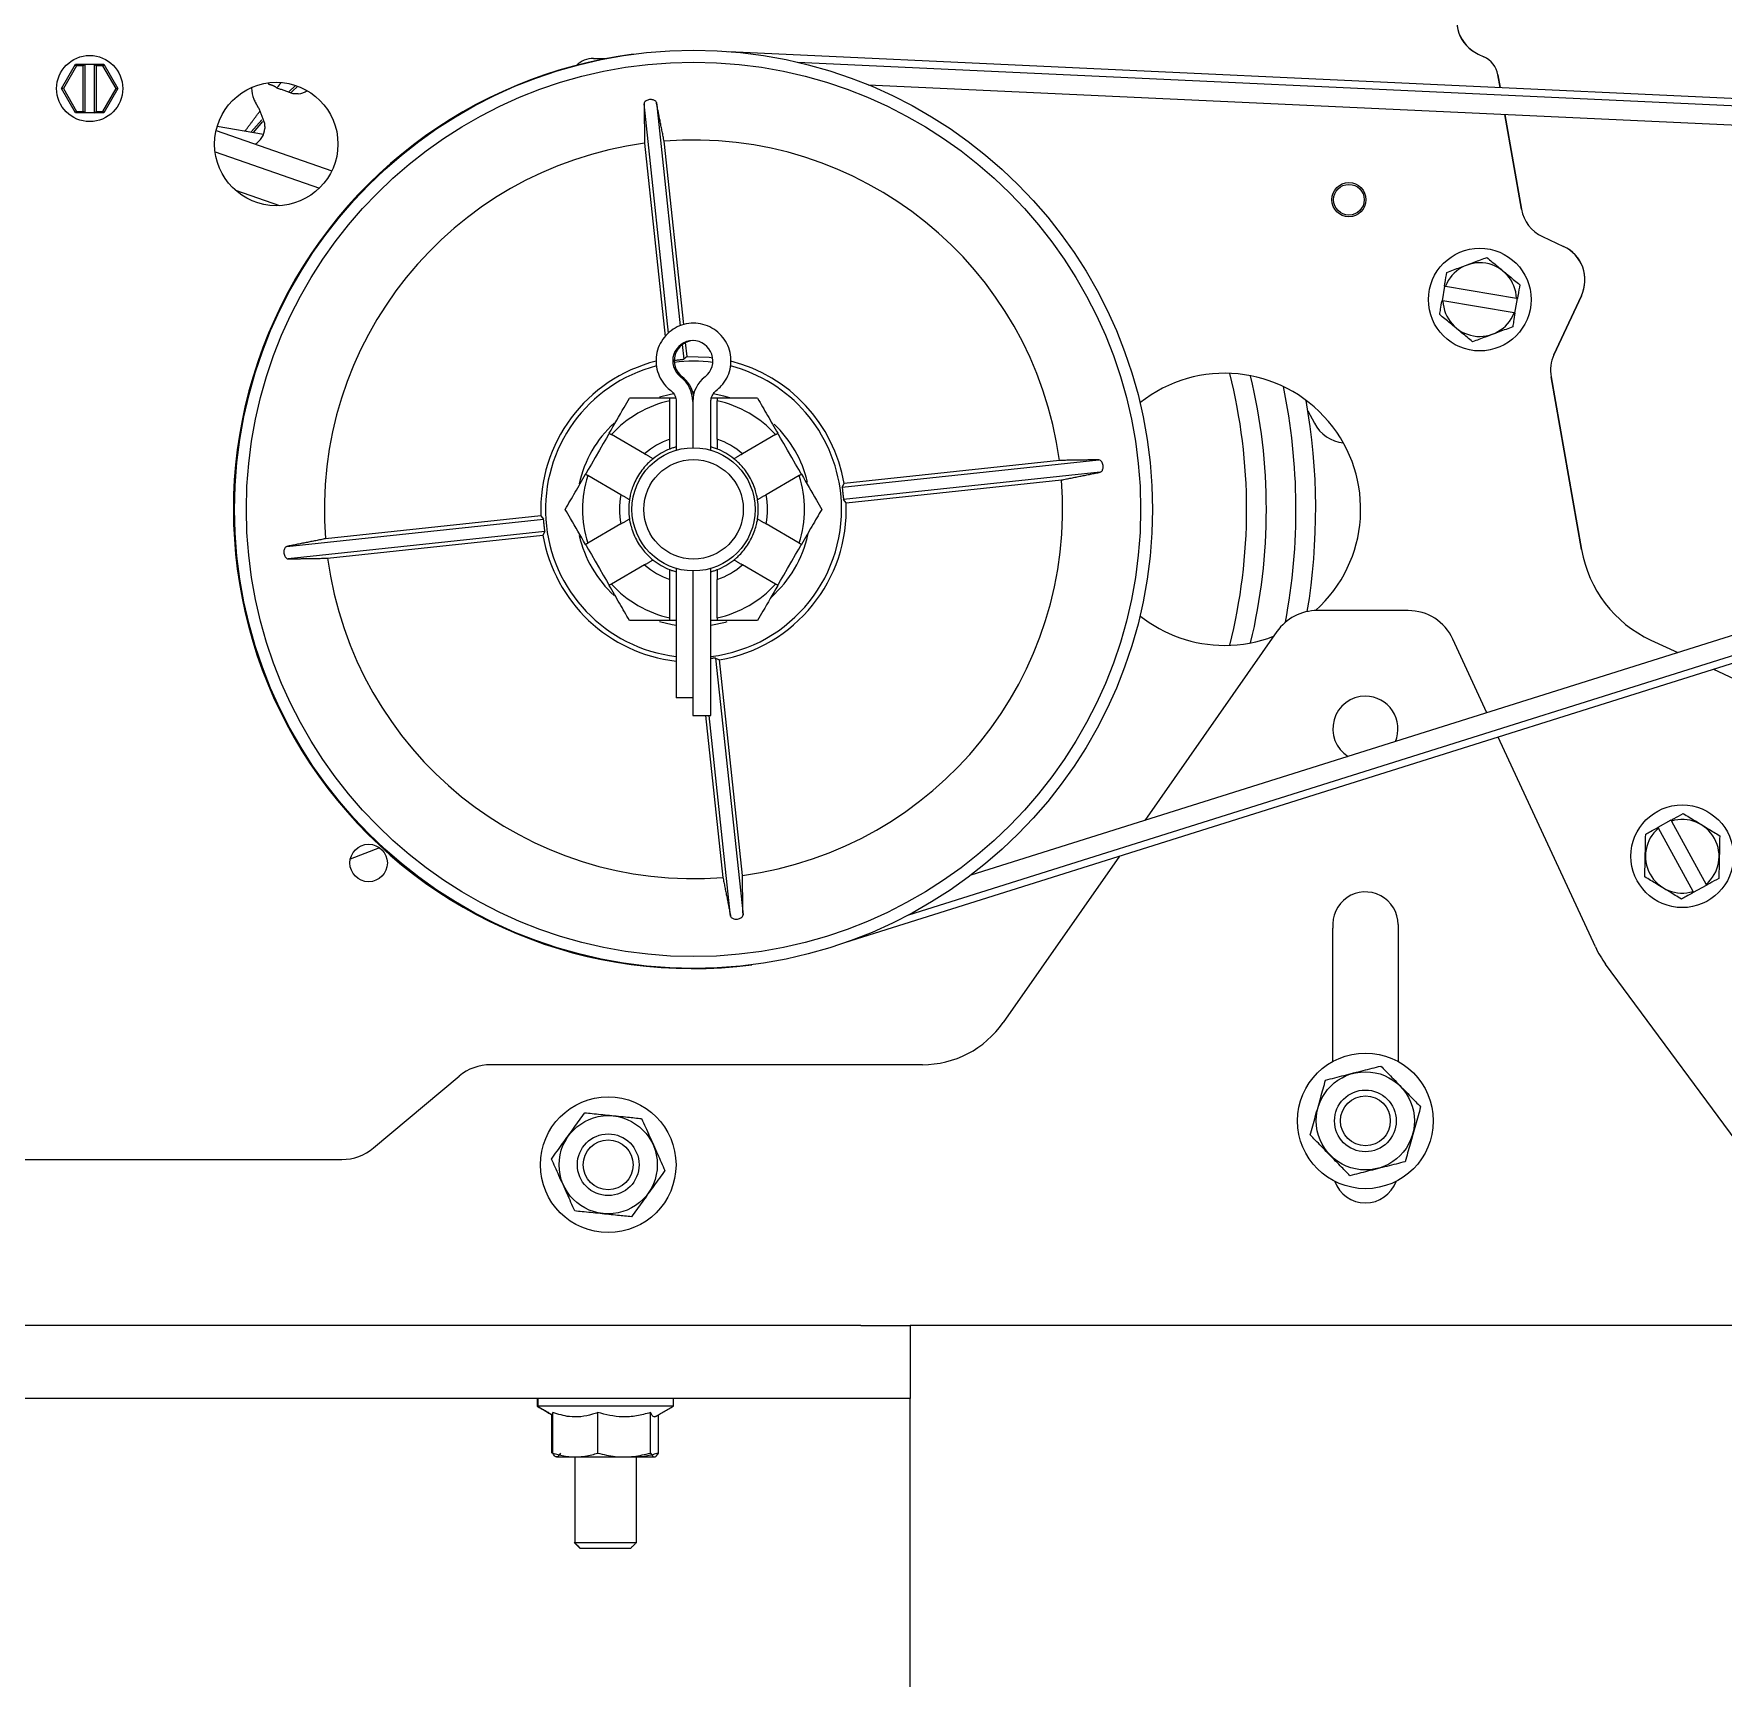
# Model space of a CAD drawing. Extents: x 7.8 to 40.8, y 9.2 to 40.5.
# Drawn here: x 25.88 to 34.44, y 27.56 to 35.88 of the extents above; entities that cross this region are included whole.
import ezdxf

# ---------------------------------------------------------------- set-up
doc = ezdxf.new("R2010")
doc.units = 0
doc.header["$LTSCALE"] = 0.5
doc.header["$MEASUREMENT"] = 0
doc.layers.add('OBJ', color=3, linetype='CONTINUOUS')

msp = doc.modelspace()

# ---------------------------------------------------------------- linework, layer by layer
at = {"layer": 'OBJ', "linetype": 'Continuous', "lineweight": 15}
for p, q in [((29.4021276, 35.7947596), (37.1498855, 35.4347007)), ((33.1985821, 35.7825102), (33.1985575, 35.782529)), ((33.1985821, 35.7825102), (33.2281779, 35.7687119)), ((26.0225408, 35.6075917), (26.0938446, 35.7310906)), ((26.0984628, 35.7230933), (26.0317783, 35.6075917)), ((26.0938446, 35.7310906), (26.1403972, 35.7310906)), ((26.0984628, 35.7230933), (26.0938446, 35.7310906)), ((26.1323963, 35.7230933), (26.0984628, 35.7230933)), ((26.1403972, 35.7310906), (26.1323963, 35.7230933)), ((26.1323963, 35.4920995), (26.1323963, 35.7230933)), ((26.1403972, 35.7310906), (26.1403972, 35.4840927)), ((26.1403972, 35.7310906), (26.1898972, 35.7310906)), ((26.1898972, 35.4840927), (26.1898972, 35.7310906)), ((26.1898972, 35.7310906), (26.1978969, 35.7230933)), ((26.1898972, 35.7310906), (26.2364499, 35.7310906)), ((26.1978969, 35.7230933), (26.1978969, 35.4920995)), ((26.2318305, 35.7230933), (26.1978969, 35.7230933)), ((26.2364499, 35.7310906), (26.2318305, 35.7230933)), ((26.298515, 35.6075917), (26.2318305, 35.7230933)), ((26.2364499, 35.7310906), (26.3077525, 35.6075917)), ((28.7171471, 35.7595976), (28.7820774, 35.7595976)), ((29.7512067, 35.7410216), (37.0869252, 35.4001112)), ((26.0317783, 35.6075917), (26.0225408, 35.6075917)), ((26.0938446, 35.4840927), (26.0225408, 35.6075917)), ((26.0317783, 35.6075917), (26.0984628, 35.4920995)), ((26.2318305, 35.4920995), (26.298515, 35.6075917)), ((26.3077525, 35.6075917), (26.2364499, 35.4840927)), ((26.298515, 35.6075917), (26.3077525, 35.6075917)), ((27.1744791, 35.5914656), (27.2079492, 35.6233986)), ((30.1084251, 35.6267872), (36.958571, 35.3084421)), ((33.3097084, 35.6131673), (33.2984269, 35.6771461)), ((33.2984516, 35.6771273), (33.3097319, 35.6131579)), ((29.0969906, 34.3694014), (28.9731502, 35.5306407)), ((29.0359345, 35.5373333), (29.1566762, 34.4051454)), ((26.0938446, 35.4840927), (26.0984628, 35.4920995)), ((26.1403972, 35.4840927), (26.0938446, 35.4840927)), ((26.0984628, 35.4920995), (26.1323963, 35.4920995)), ((26.1403972, 35.4840927), (26.1323963, 35.4920995)), ((26.1898972, 35.4840927), (26.1403972, 35.4840927)), ((26.1898972, 35.4840927), (26.1978969, 35.4920995)), ((26.2364499, 35.4840927), (26.1898972, 35.4840927)), ((26.1978969, 35.4920995), (26.2318305, 35.4920995)), ((26.2318305, 35.4920995), (26.2364499, 35.4840927)), ((26.9832174, 35.3876458), (27.0373274, 35.4493343)), ((26.9948509, 35.385609), (27.0426578, 35.4400604)), ((33.4185233, 34.996048), (33.3337345, 35.4769026)), ((33.3337579, 35.4769026), (33.4185479, 34.9960292)), ((26.8050829, 35.3943572), (27.3914823, 35.1905563)), ((26.8112498, 35.4177955), (27.0459455, 35.3766542)), ((26.800162, 35.2870313), (27.3287754, 35.1033082)), ((28.9763381, 35.3302189), (29.0807002, 34.3516279)), ((29.1741058, 34.4122322), (29.0750847, 35.3407506)), ((26.903244, 35.092401), (27.1272061, 35.0145583)), ((33.5242394, 34.8582909), (33.5242147, 34.858305)), ((33.5242394, 34.8582909), (33.631421, 34.8083122)), ((33.0281821, 34.6068438), (33.0156979, 34.5328918)), ((33.0329176, 34.6060459), (33.3932148, 34.5452257)), ((33.3807306, 34.471269), (33.0204335, 34.5320892)), ((33.3854662, 34.4704712), (33.3979503, 34.5444231)), ((33.5829171, 34.2595129), (33.7223298, 34.5584842)), ((33.7223544, 34.5584748), (33.5829417, 34.2595036)), ((29.1914287, 34.2497979), (29.1838139, 34.3212108)), ((29.1667257, 34.3109137), (29.1746268, 34.236835)), ((29.1914291, 34.2497969), (29.1746263, 34.2368329)), ((29.2276972, 34.0703316), (29.2202079, 34.0703316)), ((33.7224366, 33.2724647), (33.5681591, 34.147414)), ((33.5681837, 34.1474046), (33.7224612, 33.2724553)), ((29.1321679, 34.0390931), (29.1039531, 34.0390931)), ((29.1039531, 33.8318754), (29.1039531, 34.0261443)), ((29.2203241, 34.0226103), (29.2203241, 33.7885752)), ((29.2203241, 34.0226103), (29.2203241, 33.7885752)), ((29.3439533, 34.0390931), (29.3164002, 34.0390931)), ((29.3439533, 33.8318754), (29.3439533, 34.0261443)), ((32.3362684, 33.9757385), (32.3692257, 33.9128063)), ((28.97627, 33.7581581), (28.8080277, 33.8552949)), ((29.6398774, 33.8552949), (29.4716363, 33.7581581)), ((29.9774955, 33.5887073), (31.2779996, 33.7273983)), ((31.0775802, 33.7242116), (29.9866239, 33.6078652)), ((28.8562699, 33.5503115), (28.6880276, 33.6474483)), ((29.7598775, 33.6474483), (29.5916352, 33.5503115)), ((31.2846958, 33.6646117), (29.9841905, 33.5259206)), ((37.1698695, 33.682432), (30.6286047, 31.6238753)), ((29.9774954, 33.5887054), (29.9866241, 33.6078644)), ((37.3871002, 33.6092685), (29.988696, 31.2809656)), ((29.9971545, 33.5091186), (31.0881107, 33.625465)), ((37.317391, 33.6266149), (30.3124466, 31.4221347)), ((29.9971549, 33.5091185), (29.984191, 33.5259213)), ((27.1632106, 33.2885768), (28.4637147, 33.4272678)), ((28.4507507, 33.4440698), (27.3597956, 33.3277281)), ((28.4507507, 33.4440711), (28.4637147, 33.4272683)), ((28.8562699, 33.4028769), (28.6880276, 33.3057401)), ((29.7598775, 33.3057401), (29.5916352, 33.4028769)), ((28.4704108, 33.3644858), (27.1699055, 33.2257901)), ((27.3703261, 33.2289815), (28.4612812, 33.3453232)), ((28.4704103, 33.3644841), (28.4612815, 33.3453252)), ((28.97627, 33.1950303), (28.8080277, 33.0978982)), ((29.1039531, 32.9270441), (29.1039531, 33.121313)), ((29.2203241, 33.1646179), (29.2203241, 32.4326118)), ((29.2203241, 33.1646179), (29.2203241, 32.5226101)), ((29.3439533, 32.9270441), (29.3439533, 33.121313)), ((29.6398774, 33.0978982), (29.4716363, 33.1950303)), ((32.8441656, 32.9640928), (32.3840389, 32.9640928)), ((29.135953, 32.9140953), (29.1039531, 32.9140953)), ((29.3439533, 32.9140953), (29.3119533, 32.9140953)), ((32.17925, 32.8574897), (31.5095965, 31.9011261)), ((33.2434663, 32.4467808), (33.07102, 32.8191503)), ((34.0738294, 32.8145415), (34.0738048, 32.8145556)), ((34.0738294, 32.8145415), (34.2101199, 32.7509898)), ((29.3360635, 32.7230522), (29.3552224, 32.7139235)), ((29.3360639, 32.7230507), (29.4747561, 31.4225477)), ((29.471567, 31.6229695), (29.3552218, 32.7139223)), ((34.3913309, 32.6664873), (35.3631987, 32.2132996)), ((29.2203241, 32.5226101), (29.135953, 32.5226101)), ((29.2203241, 32.4326118), (29.3119533, 32.4326118)), ((29.2853542, 32.4326118), (29.3728216, 31.6124378)), ((29.4119718, 31.4158504), (29.3035394, 32.4326118)), ((33.7929519, 31.2602448), (33.3006703, 32.3232537)), ((34.1755386, 31.9019897), (34.1097917, 31.8659031)), ((34.2879192, 31.5413769), (34.1121031, 31.8616932)), ((34.1778501, 31.8977798), (34.3536662, 31.5774635)), ((27.633801, 31.7625148), (27.4849067, 31.7042994)), ((31.3824896, 31.7195948), (30.7927122, 30.877306)), ((34.2902295, 31.537167), (34.3559764, 31.5732536)), ((32.4631465, 30.6811458), (32.4631465, 31.3554292)), ((32.7931473, 31.3735968), (32.7931473, 30.6805966)), ((34.9699536, 29.6503233), (33.8445486, 31.1731938)), ((30.3831356, 30.6640951), (28.1969311, 30.6640951)), ((27.6036009, 30.2425823), (28.0362344, 30.6056074)), ((25.1248889, 30.1840946), (27.4429042, 30.1840946)), ((30.0722469, 29.3440962), (22.5722467, 29.3440962)), ((30.0722469, 29.3440962), (30.3222474, 29.3440962)), ((35.0188974, 29.3440962), (30.3222474, 29.3440962)), ((30.3222474, 29.3440962), (30.3222474, 28.9740969)), ((30.0722469, 28.9740969), (22.5722467, 28.9740969)), ((28.434797, 28.9340961), (28.4324973, 28.9340961)), ((28.5670713, 28.9340961), (28.434797, 28.9340961)), ((29.1217969, 28.9340961), (28.5670713, 28.9340961)), ((30.3222474, 28.9740969), (30.0722469, 28.9740969)), ((30.3222474, 28.7240953), (30.3222474, 28.9740969)), ((28.5062299, 28.69717), (28.5062299, 28.8915233)), ((28.5107437, 28.69717), (28.5107437, 28.9024399)), ((28.73839, 28.69717), (28.73839, 28.9024399)), ((29.0059433, 28.69717), (29.0059433, 28.9024399)), ((29.0458503, 28.69717), (29.0458503, 28.8902468)), ((29.0265515, 28.6770968), (28.5300413, 28.6770968)), ((30.3222474, 21.0940953), (30.3222474, 28.7240953)), ((28.6197463, 28.2440949), (28.6220472, 28.2440949)), ((28.6220472, 28.2440949), (28.9345468, 28.2440949)), ((28.6520466, 28.2140954), (28.6497469, 28.2140954)), ((28.9045474, 28.2140954), (28.6520466, 28.2140954))]:
    msp.add_line(p, q, dxfattribs=at)
at = {"layer": 'OBJ', "linetype": 'Continuous', "lineweight": 15, "flags": 128}
for points in [[(26.9900333, 35.6150915), (26.9883977, 35.6133832), (26.984521, 35.6093188)], [(27.1848841, 35.5873824), (27.1908469, 35.593127), (27.2187755, 35.6196065)], [(29.1914287, 34.2497979), (29.3029058, 34.2464422), (29.32109, 34.2443583)], [(29.1238221, 34.0618414), (29.1066728, 34.0586453), (29.0515268, 34.0447579)], [(29.4083932, 34.0409704), (29.3771195, 34.050249), (29.323622, 34.0619212)], [(28.7968131, 33.8617669), (28.7931946, 33.8555014), (28.7827767, 33.8374557), (28.7668137, 33.8098076), (28.7472322, 33.7758893), (28.7263952, 33.739798), (28.7068136, 33.7058844), (28.6908506, 33.6782362), (28.6804315, 33.6601906), (28.676813, 33.6539204)], [(29.7710921, 33.6539204), (29.7674736, 33.6601906), (29.7570545, 33.6782362), (29.7410927, 33.7058844), (29.7215111, 33.739798), (29.700673, 33.7758893), (29.6810926, 33.8098076), (29.6651296, 33.8374557), (29.6547105, 33.8555014), (29.651092, 33.8617669)], [(28.676813, 33.299268), (28.6804315, 33.2930025), (28.6908506, 33.2749522), (28.7068136, 33.2473041), (28.7263952, 33.2133904), (28.7472322, 33.1772991), (28.7668137, 33.1433855), (28.7827767, 33.1157374), (28.7931946, 33.097687), (28.7968131, 33.0914215)], [(29.651092, 33.0914215), (29.6547105, 33.097687), (29.6651296, 33.1157374), (29.6810926, 33.1433855), (29.700673, 33.1772991), (29.7215111, 33.2133904), (29.7410927, 33.2473041), (29.7570545, 33.2749522), (29.7674736, 33.2930025), (29.7710921, 33.299268)], [(29.0513273, 32.9084915), (29.1151489, 32.8929005), (29.135953, 32.889404)], [(29.3119533, 32.889404), (29.3854442, 32.9052297), (29.3941444, 32.9077594)]]:
    msp.add_lwpolyline(points, dxfattribs=at)
at = {"layer": 'OBJ', "linetype": 'Continuous', "lineweight": 15}
for centre, radius in [((26.1651468, 35.6075948), 0.1675), ((29.2239528, 33.4765948), 2.325), ((29.2239528, 33.4765948), 2.265), ((27.1101468, 35.3265948), 0.3125), ((32.5441468, 35.0445948), 0.0865), ((32.5441468, 35.0445948), 0.0776795), ((33.206824, 34.5386576), 0.26), ((29.2239528, 33.4765948), 0.312), ((29.2239528, 33.4765948), 0.252), ((34.2328844, 31.7195798), 0.26), ((27.5780468, 31.6855948), 0.095), ((32.6276468, 30.3795948), 0.3435), ((32.6276468, 30.3795948), 0.2486751), ((28.7917968, 30.1573448), 0.3435), ((32.6276468, 30.3795948), 0.15625), ((32.6276468, 30.3795948), 0.12625), ((28.7917968, 30.1573448), 0.2486751), ((28.7917968, 30.1573448), 0.15625), ((28.7917968, 30.1573448), 0.12625)]:
    msp.add_circle(centre, radius, dxfattribs=at)
for centre, radius, start, end in [((33.278004, 35.9529109), 0.187994, 154.99966351, 245.00107115), ((33.2780401, 35.9528993), 0.1880053, 155.00051648, 244.99883449), ((29.2179091, 33.4758094), 2.325, 97.39758277, 277.46954915), ((28.7171468, 35.6345948), 0.125, 90, 133.9827156), ((33.1753366, 35.6554393), 0.1249897, 10.00117732, 65.00313191), ((33.175352, 35.6554251), 0.1249979, 9.99837967, 65.00025705), ((27.2110993, 35.6823442), 0.102, 276.12137333, 303.15260521), ((26.9505175, 35.4126738), 0.102, 301.21607881, 355.8425677), ((29.2239528, 33.4765948), 1.8700924, 7.60874432, 94.56586052), ((29.2239528, 33.4765948), 1.8700924, 97.60874432, 184.56586052), ((33.6036585, 35.0286834), 0.1879897, 189.99731474, 245.00138334), ((33.6036965, 35.0286807), 0.1880057, 190.00143075, 244.99915306), ((33.5519413, 34.6379382), 0.1880031, 334.99984138, 64.99950959), ((33.5519703, 34.6379272), 0.1879985, 334.99973239, 65.00031042), ((33.206824, 34.5386576), 0.1865064, 2.01775781, 158.81920627), ((33.206824, 34.5386576), 0.1865064, 182.01775781, 338.81920627), ((29.2203247, 34.2290681), 0.1019463, 307.40863946, 232.59136054), ((29.2276467, 34.2290916), 0.1020044, 92.07508885, 232.57036958), ((33.7533032, 34.1800604), 0.1880003, 154.99993868, 190.00015519), ((33.7533405, 34.1800493), 0.1880125, 155.00111074, 189.99898313), ((29.2239528, 33.4765948), 0.7738858, 104.14898229, 182.40864844), ((29.2239528, 33.4765948), 0.75, 104.47827175, 263.26177348), ((29.2239528, 33.4765948), 0.75, 82.49999847, 97.50000153), ((29.0622751, 34.0226271), 0.158049, 359.99389201, 52.54407335), ((29.0695615, 34.0226484), 0.1580142, 12.29222263, 52.54784783), ((29.378372, 34.0226268), 0.1580479, 127.45519219, 180.00598083), ((29.2239528, 33.4765948), 0.75, 6.08730242, 75.52940189), ((29.2239528, 33.4765948), 0.7738858, 9.76595639, 75.82688838), ((31.9147106, 33.4765948), 0.689, 311.92097391, 128.52120476), ((29.2149545, 33.4764229), 2.811, 345.82541739, 14.1818795), ((29.2149545, 33.4764229), 2.911, 346.56926294, 13.43803394), ((29.2149545, 33.4764229), 3.061, 349.23180309, 11.7176653), ((29.2239528, 33.4765948), 0.5625, 102.31776598, 137.68223402), ((29.2239528, 33.4765948), 0.5625, 42.31776598, 77.68223402), ((29.2149545, 33.4764229), 3.161, 350.5768952, 10.05524876), ((29.2239528, 33.4765948), 0.59375, 132.64532571, 167.41558435), ((29.2239528, 33.4765948), 0.59375, 13.3793334, 46.57835406), ((32.535772, 34.000019), 0.188, 207.63918986, 263.95278458), ((29.2239528, 33.4765948), 0.375, 108.66292488, 131.33707512), ((29.2239528, 33.4765948), 0.375, 48.66292488, 71.33707512), ((29.2239528, 33.4765948), 0.3281, 111.45326313, 128.54673687), ((29.2239528, 33.4765948), 0.3281, 51.45326313, 68.54673687), ((29.2239528, 33.4765948), 0.5625, 162.31776598, 197.68223402), ((29.2239528, 33.4765948), 0.5625, 342.31776598, 17.68223402), ((29.2239528, 33.4765948), 0.375, 168.66292488, 191.33707512), ((29.2239528, 33.4765948), 0.75, 276.73822652, 6.08730242), ((29.2239528, 33.4765948), 1.8700924, 277.60874432, 4.56586052), ((29.2239528, 33.4765948), 0.375, 348.66292488, 11.33707512), ((29.2239528, 33.4765948), 0.3281, 171.45326313, 188.54673687), ((29.2239528, 33.4765948), 0.7738858, 279.76595639, 2.40864844), ((29.2239528, 33.4765948), 0.3281, 351.45326313, 8.54673687), ((29.2239528, 33.4765948), 0.7738858, 189.76595639, 263.4706669), ((29.2239528, 33.4765948), 0.59375, 192.85458493, 227.32680187), ((29.2239528, 33.4765948), 0.59375, 311.60389263, 347.41558435), ((29.2239528, 33.4765948), 1.8700924, 187.60874432, 274.56586052), ((29.2239528, 33.4765948), 0.3281, 231.45326313, 248.54673687), ((29.2239528, 33.4765948), 0.3281, 291.45326313, 308.54673687), ((34.3379299, 33.3809897), 0.6249878, 189.99971869, 245.00061971), ((34.3379689, 33.3809856), 0.6250029, 189.99996464, 244.99980652), ((29.2239528, 33.4765948), 0.375, 228.66292488, 251.33707512), ((29.2239528, 33.4765948), 0.375, 288.66292488, 311.33707512), ((29.2239528, 33.4765948), 0.5625, 222.31776598, 257.68223402), ((29.2239528, 33.4765948), 0.5625, 282.31776598, 317.68223402), ((32.3840385, 32.7140948), 0.25, 90, 145), ((32.8441653, 32.7140948), 0.25, 24.84888117, 90), ((31.9147106, 33.4765948), 0.689, 231.47879524, 270), ((31.9147106, 33.4765948), 0.689, 270, 291.08874287), ((32.6276468, 32.3653948), 0.165, 90, 238.00200564), ((32.6276468, 32.3653948), 0.165, 336.9359443, 90), ((34.2328844, 31.7195798), 0.1865064, 130.36096223, 287.16241069), ((34.2328844, 31.7195798), 0.1865064, 310.36096223, 107.16241069), ((32.6276468, 31.3735948), 0.1655, 0, 186.3016975), ((34.246661, 31.4703566), 0.5, 204.84888117, 216.46449231), ((30.3831359, 31.1640948), 0.5, 270, 325), ((28.1969311, 30.4140948), 0.25, 90, 130), ((27.4429042, 30.4340948), 0.25, 270, 310), ((32.6276468, 30.1295948), 0.1655, 199.85257951, 340.14742049)]:
    msp.add_arc(centre, radius, start, end, dxfattribs=at)
for points, knots in [([(26.984521, 35.6093188), (26.9867294, 35.5905644), (26.9898571, 35.5640035), (27.0025969, 35.5400978), (27.0063412, 35.5330718)], [0, 0, 0, 0, 0.70609321, 1, 1, 1, 1]), ([(27.2219763, 35.5809245), (27.2182451, 35.580628), (27.2078532, 35.5798023), (27.197526, 35.5813613), (27.1909068, 35.5823606)], [0, 0, 0, 0, 0.359048413, 1, 1, 1, 1]), ([(29.0359345, 35.5373333), (29.0351295, 35.539423), (29.0336315, 35.5433114), (29.0274366, 35.5477917), (29.0198245, 35.5506301), (29.0110225, 35.5519273), (29.0012947, 35.5515795), (28.9915409, 35.5493449), (28.9823052, 35.5450655), (28.9747066, 35.5385605), (28.9736951, 35.5334136), (28.9731502, 35.5306407)], [0, 0, 0, 0, 0.125810216, 0.234098521, 0.330131895, 0.419627158, 0.510543019, 0.610202562, 0.709496188, 0.843489828, 1, 1, 1, 1]), ([(33.0399587, 34.6766094), (33.0624605, 34.6849869), (33.1081307, 34.7019901), (33.1772049, 34.7277051), (33.221609, 34.7442325), (33.242862, 34.752143)], [0, 0, 0, 0, 0.336152286, 0.682264055, 1, 1, 1, 1]), ([(33.242862, 34.752143), (33.2613676, 34.7368451), (33.2989275, 34.7057955), (33.3557305, 34.6588295), (33.3922485, 34.6286419), (33.4097269, 34.6141934)], [0, 0, 0, 0, 0.336147179, 0.682264935, 1, 1, 1, 1]), ([(33.0281821, 34.6068438), (33.0291852, 34.6127883), (33.0331513, 34.6362921), (33.0370477, 34.659369), (33.0399587, 34.6766094)], [0, 0, 0, 0, 0.252917899, 1, 1, 1, 1]), ([(33.4097269, 34.6141934), (33.406817, 34.5969514), (33.4029221, 34.5738727), (33.3989539, 34.5503677), (33.3979503, 34.5444231)], [0, 0, 0, 0, 0.747095376, 1, 1, 1, 1]), ([(33.0039213, 34.4631262), (33.0054336, 34.4720852), (33.0093163, 34.4950871), (33.0132788, 34.5185609), (33.0156979, 34.5328918)], [0, 0, 0, 0, 0.389493708, 1, 1, 1, 1]), ([(29.3393902, 34.0782257), (29.3480968, 34.0856633), (29.369133, 34.1036334), (29.3941423, 34.1404037), (29.4111767, 34.1863734), (29.4158561, 34.2353269), (29.4079999, 34.2838339), (29.3880895, 34.3287745), (29.3574297, 34.3671866), (29.3180266, 34.3965515), (29.2724697, 34.4149614), (29.2237369, 34.4211873), (29.1750229, 34.414852), (29.1295194, 34.3963476), (29.0901934, 34.3669095), (29.059625, 34.3284509), (29.0398012, 34.2834879), (29.0320405, 34.2349724), (29.0368091, 34.1860239), (29.0539411, 34.1400528), (29.0789655, 34.1034361), (29.0999185, 34.0855598), (29.1085149, 34.0782257)], [0, 0, 0, 0, 0.036345003, 0.08781392, 0.13935831, 0.190904829, 0.242460664, 0.294021349, 0.345578058, 0.397132217, 0.448684105, 0.500228415, 0.551766284, 0.603303671, 0.654835721, 0.706373218, 0.757913339, 0.809463551, 0.861014252, 0.912573139, 0.964131425, 1, 1, 1, 1]), ([(33.1707862, 34.3251719), (33.1522807, 34.3404699), (33.1147208, 34.3715196), (33.0579163, 34.4184852), (33.0213995, 34.4486759), (33.0039213, 34.4631262)], [0, 0, 0, 0, 0.336142658, 0.682255758, 1, 1, 1, 1]), ([(33.3854662, 34.4704712), (33.383047, 34.4561403), (33.3790845, 34.4326665), (33.3752018, 34.4096646), (33.3736895, 34.4007056)], [0, 0, 0, 0, 0.610506292, 1, 1, 1, 1]), ([(33.3736895, 34.4007056), (33.351188, 34.3923275), (33.3055186, 34.3753233), (33.2364414, 34.3496166), (33.1920389, 34.3330847), (33.1707862, 34.3251719)], [0, 0, 0, 0, 0.336152327, 0.682256652, 1, 1, 1, 1]), ([(29.1275473, 34.2314049), (29.1277191, 34.2314219), (29.1306205, 34.2317098), (29.1380729, 34.2325487), (29.1486409, 34.2336645), (29.1588539, 34.2347389), (29.1671728, 34.2356329), (29.1730667, 34.2363614), (29.1741066, 34.2366771), (29.1746268, 34.236835)], [0, 0, 0, 0, 0.010380506, 0.175333685, 0.34031334, 0.505258052, 0.670157614, 0.835026582, 1, 1, 1, 1]), ([(29.1085149, 34.0782257), (29.1111234, 34.0760375), (29.1203334, 34.0683117), (29.1317032, 34.0507432), (29.1358168, 34.0328741), (29.1359402, 34.0235725), (29.135953, 34.0226103)], [0, 0, 0, 0, 0.159750463, 0.564043698, 0.954900967, 1, 1, 1, 1]), ([(29.3119533, 34.0226103), (29.3121048, 34.0260201), (29.3126383, 34.0380265), (29.3196555, 34.0577458), (29.3313144, 34.0718607), (29.3386274, 34.0776244), (29.3393902, 34.0782257)], [0, 0, 0, 0, 0.1597423601, 0.5624685717, 0.9543585995, 1, 1, 1, 1]), ([(28.7968131, 33.8617669), (28.8223237, 33.9059521), (28.8572517, 33.9664485), (28.8902866, 34.023666), (28.8991935, 34.0390931)], [0, 0, 0, 0, 0.730377085, 1, 1, 1, 1]), ([(29.1039531, 34.0390931), (29.0543088, 34.0390931), (28.984432, 34.0390931), (28.9183323, 34.0390931), (28.8991935, 34.0390931)], [0, 0, 0, 0, 0.710454567, 1, 1, 1, 1]), ([(29.1039531, 34.0261443), (29.1039531, 34.0285526), (29.1039531, 34.0328719), (29.1039531, 34.0371849), (29.1039531, 34.0390931)], [0, 0, 0, 0, 0.557569274, 1, 1, 1, 1]), ([(29.5487128, 34.0390931), (29.5212489, 34.0390931), (29.4549612, 34.0390931), (29.384955, 34.0390931), (29.3439533, 34.0390931)], [0, 0, 0, 0, 0.414313404, 1, 1, 1, 1]), ([(29.3439533, 34.0390931), (29.3439533, 34.0371849), (29.3439533, 34.0328719), (29.3439533, 34.0285526), (29.3439533, 34.0261443)], [0, 0, 0, 0, 0.442430726, 1, 1, 1, 1]), ([(29.5487128, 34.0390931), (29.5652177, 34.0105052), (29.5984243, 33.9529883), (29.6334669, 33.892294), (29.651092, 33.8617669)], [0, 0, 0, 0, 0.497035599, 1, 1, 1, 1]), ([(29.1039531, 33.7819624), (29.1039531, 33.7848745), (29.1039531, 33.8015548), (29.1039531, 33.8181651), (29.1039531, 33.8318754)], [0, 0, 0, 0, 0.174583572, 1, 1, 1, 1]), ([(29.3439533, 33.8318754), (29.3439533, 33.8181651), (29.3439533, 33.8015548), (29.3439533, 33.7848745), (29.3439533, 33.7819624)], [0, 0, 0, 0, 0.825416428, 1, 1, 1, 1]), ([(29.0194963, 33.7332039), (29.0192349, 33.7329945), (29.0184623, 33.7323754), (29.0096999, 33.7253094), (28.9916949, 33.7089562), (28.968582, 33.6837815), (28.9453046, 33.6514078), (28.9262374, 33.6162472), (28.9127248, 33.5822529), (28.9043884, 33.5526532), (28.9001486, 33.5300816), (28.8997152, 33.5269435), (28.8994962, 33.5253574)], [0, 0, 0, 0, 0.050817222, 0.15020047, 0.253231158, 0.362388587, 0.470995526, 0.573563759, 0.673882637, 0.778356195, 0.887977632, 1, 1, 1, 1]), ([(29.135953, 33.7924237), (29.1300721, 33.7907609), (29.114988, 33.786496), (29.1054573, 33.7825198), (29.1043244, 33.7821), (29.1039531, 33.7819624)], [0, 0, 0, 0, 0.3004898793, 0.7707402486, 1, 1, 1, 1]), ([(29.3439533, 33.7819624), (29.3425924, 33.7824588), (29.339873, 33.7834508), (29.3269047, 33.788656), (29.314695, 33.7917098), (29.3119533, 33.7923956)], [0, 0, 0, 0, 0.437170693, 0.873617686, 1, 1, 1, 1]), ([(29.5484089, 33.5253574), (29.5482248, 33.5266766), (29.5478569, 33.5293127), (29.5442235, 33.54931), (29.5365559, 33.5782221), (29.5229703, 33.6136646), (29.5037892, 33.6494164), (29.481622, 33.68077), (29.4591001, 33.7060941), (29.4396994, 33.7240931), (29.4295865, 33.7322624), (29.4286995, 33.7329715), (29.4284088, 33.7332039)], [0, 0, 0, 0, 0.102385058, 0.20460185, 0.311228482, 0.421201958, 0.526614853, 0.627089324, 0.729056943, 0.836728188, 0.94648815, 1, 1, 1, 1]), ([(31.2846958, 33.6646117), (31.2867863, 33.6654171), (31.2906758, 33.6669156), (31.295146, 33.6731109), (31.2979926, 33.6807229), (31.2992884, 33.689525), (31.2989327, 33.6992519), (31.2967027, 33.7090068), (31.2924203, 33.7182428), (31.2859175, 33.7258419), (31.2807718, 33.7268534), (31.2779996, 33.7273983)], [0, 0, 0, 0, 0.125814637, 0.234076127, 0.330140341, 0.419624807, 0.510532186, 0.610201403, 0.709509569, 0.843499524, 1, 1, 1, 1]), ([(28.5744338, 33.4765942), (28.5909392, 33.5051821), (28.6241468, 33.5626985), (28.6591884, 33.6233932), (28.676813, 33.6539204)], [0, 0, 0, 0, 0.4970382, 1, 1, 1, 1]), ([(29.7710921, 33.6539204), (29.7966022, 33.6097351), (29.8315296, 33.5492386), (29.8645643, 33.4920213), (29.8734713, 33.4765942)], [0, 0, 0, 0, 0.730376377, 1, 1, 1, 1]), ([(29.9774955, 33.5887073), (29.9774518, 33.5881603), (29.9773645, 33.5870688), (29.9778977, 33.5811362), (29.9787775, 33.5727865), (29.9798851, 33.5626155), (29.9810301, 33.551868), (29.9820931, 33.5417042), (29.9829909, 33.5333701), (29.9837215, 33.5274851), (29.9840341, 33.5264422), (29.9841905, 33.5259206)], [0, 0, 0, 0, 0.111552166, 0.222591528, 0.333695618, 0.444781384, 0.555859382, 0.666889688, 0.777935148, 0.888921399, 1, 1, 1, 1]), ([(28.676813, 33.299268), (28.6513029, 33.3434533), (28.6163756, 33.4039498), (28.5833408, 33.4611671), (28.5744338, 33.4765942)], [0, 0, 0, 0, 0.730376377, 1, 1, 1, 1]), ([(29.8734713, 33.4765942), (29.8569664, 33.4480063), (29.8237598, 33.3904894), (29.7887173, 33.3297951), (29.7710921, 33.299268)], [0, 0, 0, 0, 0.497035599, 1, 1, 1, 1]), ([(28.4704108, 33.3644858), (28.4704539, 33.3650309), (28.4705398, 33.3661185), (28.4700097, 33.3720526), (28.4691266, 33.3804016), (28.4680223, 33.3905732), (28.466874, 33.4013201), (28.4658138, 33.4114848), (28.464915, 33.4198173), (28.4641853, 33.42571), (28.4638716, 33.4267485), (28.4637147, 33.4272678)], [0, 0, 0, 0, 0.111540806, 0.222579144, 0.333683759, 0.444767811, 0.555846642, 0.666875264, 0.777920255, 0.88893184, 1, 1, 1, 1]), ([(28.8994962, 33.4278357), (28.8995456, 33.4275039), (28.8996914, 33.4265232), (28.9014377, 33.4154067), (28.9065887, 33.3916336), (28.9168393, 33.3590313), (28.933236, 33.3226856), (28.9541526, 33.288593), (28.9768355, 33.2598914), (28.9983018, 33.2378747), (29.0157302, 33.2229116), (29.0182319, 33.2209703), (29.0194963, 33.2199892)], [0, 0, 0, 0, 0.050817328, 0.150198678, 0.253229972, 0.362386881, 0.470999088, 0.573554748, 0.673884531, 0.778353686, 0.88797858, 1, 1, 1, 1]), ([(29.4284088, 33.2199892), (29.42946, 33.2208073), (29.4315606, 33.2224421), (29.4470604, 33.2355936), (29.4682655, 33.2566863), (29.4921672, 33.2861742), (29.5135377, 33.3206612), (29.5296126, 33.3555328), (29.5402758, 33.3877016), (29.5461648, 33.4135042), (29.5481877, 33.4263421), (29.5483543, 33.427467), (29.5484089, 33.4278357)], [0, 0, 0, 0, 0.102385266, 0.204604669, 0.311227083, 0.42120635, 0.526613268, 0.62708979, 0.729056779, 0.836729954, 0.946487854, 1, 1, 1, 1]), ([(27.1632106, 33.2885768), (27.1611193, 33.2877714), (27.1572286, 33.2862731), (27.1527613, 33.2800772), (27.1499116, 33.2724658), (27.1486189, 33.2636633), (27.1489718, 33.2539365), (27.1512027, 33.2441816), (27.1554846, 33.2349454), (27.1619893, 33.2273468), (27.1671339, 33.2263351), (27.1699055, 33.2257901)], [0, 0, 0, 0, 0.125819763, 0.23407665, 0.330143836, 0.41962666, 0.510533462, 0.610202514, 0.709510517, 0.8435056, 1, 1, 1, 1]), ([(29.1039531, 33.121313), (29.1039531, 33.12418), (29.1039531, 33.1407807), (29.1039531, 33.1574421), (29.1039531, 33.171226)], [0, 0, 0, 0, 0.172702721, 1, 1, 1, 1]), ([(29.1039531, 33.171226), (29.1053134, 33.170729), (29.1080318, 33.1697359), (29.1210002, 33.1645373), (29.1332109, 33.1614833), (29.135953, 33.1607975)], [0, 0, 0, 0, 0.437168964, 0.87360815, 1, 1, 1, 1]), ([(29.3119533, 33.1607647), (29.3178338, 33.1624275), (29.332917, 33.1666925), (29.3424472, 33.1706686), (29.3435815, 33.1710884), (29.3439533, 33.171226)], [0, 0, 0, 0, 0.300483784, 0.770737498, 1, 1, 1, 1]), ([(29.3439533, 33.171226), (29.3439533, 33.1574421), (29.3439533, 33.1407807), (29.3439533, 33.12418), (29.3439533, 33.121313)], [0, 0, 0, 0, 0.827297279, 1, 1, 1, 1]), ([(28.8991935, 32.9140953), (28.8826882, 32.9426832), (28.8494807, 33.0001999), (28.8144382, 33.0608944), (28.7968131, 33.0914215)], [0, 0, 0, 0, 0.497036884, 1, 1, 1, 1]), ([(29.651092, 33.0914215), (29.6255819, 33.0472363), (29.5906546, 32.9867397), (29.5576198, 32.9295224), (29.5487128, 32.9140953)], [0, 0, 0, 0, 0.730376377, 1, 1, 1, 1]), ([(29.1039531, 32.9140953), (29.0543088, 32.9140953), (28.984432, 32.9140953), (28.9183323, 32.9140953), (28.8991935, 32.9140953)], [0, 0, 0, 0, 0.710454567, 1, 1, 1, 1]), ([(29.1039531, 32.9140953), (29.1039531, 32.9160053), (29.1039531, 32.9203203), (29.1039531, 32.9246377), (29.1039531, 32.9270441)], [0, 0, 0, 0, 0.4426427269, 1, 1, 1, 1]), ([(29.3439533, 32.9270441), (29.3439533, 32.9246377), (29.3439533, 32.9203203), (29.3439533, 32.9160053), (29.3439533, 32.9140953)], [0, 0, 0, 0, 0.5573572731, 1, 1, 1, 1]), ([(29.5487128, 32.9140953), (29.5212489, 32.9140953), (29.4549612, 32.9140953), (29.384955, 32.9140953), (29.3439533, 32.9140953)], [0, 0, 0, 0, 0.414313404, 1, 1, 1, 1]), ([(29.3360639, 32.7230507), (29.3355195, 32.7230965), (29.3344333, 32.7231878), (29.3284746, 32.7226451), (29.3207854, 32.7218369), (29.3146598, 32.7211749), (29.3119533, 32.7208824)], [0, 0, 0, 0, 0.26455963, 0.527950515, 0.791435154, 1, 1, 1, 1]), ([(34.1755386, 31.9019897), (34.1808235, 31.9048916), (34.2017176, 31.9163644), (34.2222355, 31.9276235), (34.2375638, 31.9360347)], [0, 0, 0, 0, 0.252933923, 1, 1, 1, 1]), ([(34.2375638, 31.9360347), (34.2580931, 31.9235831), (34.2997604, 31.8983106), (34.3627781, 31.8600855), (34.4032898, 31.8355166), (34.4226797, 31.8237574)], [0, 0, 0, 0, 0.336151065, 0.6822676196, 1, 1, 1, 1]), ([(34.0477676, 31.831858), (34.055733, 31.8362317), (34.076181, 31.8474595), (34.0970513, 31.8589119), (34.1097917, 31.8659031)], [0, 0, 0, 0, 0.389546233, 1, 1, 1, 1]), ([(34.0430884, 31.615404), (34.0436075, 31.6394095), (34.0446611, 31.6881301), (34.0462529, 31.7618177), (34.0472773, 31.8091857), (34.0477676, 31.831858)], [0, 0, 0, 0, 0.336162034, 0.682259222, 1, 1, 1, 1]), ([(34.4226797, 31.8237574), (34.4221605, 31.7997518), (34.4211069, 31.7510297), (34.4195153, 31.6773405), (34.4184908, 31.629971), (34.4180005, 31.6072987)], [0, 0, 0, 0, 0.336154824, 0.682266038, 1, 1, 1, 1]), ([(34.2282054, 31.503122), (34.2076762, 31.5155737), (34.166009, 31.5408463), (34.1029897, 31.5790709), (34.0624785, 31.603643), (34.0430884, 31.615404)], [0, 0, 0, 0, 0.336145868, 0.682257072, 1, 1, 1, 1]), ([(34.4180005, 31.6072987), (34.4026726, 31.5988874), (34.3821551, 31.5876282), (34.3612613, 31.5761555), (34.3559764, 31.5732536)], [0, 0, 0, 0, 0.747062529, 1, 1, 1, 1]), ([(34.2902295, 31.537167), (34.2774891, 31.5301758), (34.2566188, 31.5187234), (34.2361709, 31.5074957), (34.2282054, 31.503122)], [0, 0, 0, 0, 0.610453767, 1, 1, 1, 1]), ([(29.4119718, 31.4158504), (29.4127758, 31.4137591), (29.4142717, 31.409868), (29.4204727, 31.4054073), (29.4280796, 31.4025491), (29.436884, 31.401262), (29.4466107, 31.4016145), (29.4563646, 31.4038482), (29.4656, 31.4081276), (29.4731979, 31.414633), (29.4742106, 31.4197767), (29.4747561, 31.4225477)], [0, 0, 0, 0, 0.1258127234, 0.2340762484, 0.3301387645, 0.4196214563, 0.510554208, 0.610207098, 0.709504959, 0.8435043151, 1, 1, 1, 1]), ([(32.4260097, 30.5861772), (32.4569175, 30.5940573), (32.5196479, 30.6100507), (32.6148823, 30.6343431), (32.6762087, 30.6499816), (32.7057327, 30.6575104)], [0, 0, 0, 0, 0.334959491, 0.679833747, 1, 1, 1, 1]), ([(32.7057327, 30.6575104), (32.7141982, 30.6488359), (32.7429968, 30.6193262), (32.7939412, 30.5671408), (32.853493, 30.5061253), (32.8909317, 30.467768), (32.90737, 30.4509263)], [0, 0, 0, 0, 0.128062474, 0.4356537238, 0.7522097411, 1, 1, 1, 1]), ([(32.3479241, 30.3082647), (32.3565516, 30.338972), (32.3740619, 30.4012949), (32.4006488, 30.495914), (32.417768, 30.5568436), (32.4260097, 30.5861772)], [0, 0, 0, 0, 0.334958535, 0.67982533, 1, 1, 1, 1]), ([(28.5046002, 30.1865258), (28.5232595, 30.2123945), (28.5611307, 30.2648983), (28.6186219, 30.3446131), (28.6556452, 30.3959432), (28.6734691, 30.4206547)], [0, 0, 0, 0, 0.334956491, 0.679833487, 1, 1, 1, 1]), ([(28.6734691, 30.4206547), (28.6855266, 30.4194296), (28.7265481, 30.4152615), (28.7991036, 30.407888), (28.8839275, 30.399273), (28.937252, 30.3938553), (28.9606649, 30.3914766)], [0, 0, 0, 0, 0.1280532644, 0.4356538544, 0.7522163374, 1, 1, 1, 1]), ([(28.9606649, 30.3914766), (28.9737392, 30.3623815), (29.0002744, 30.3033314), (29.0405632, 30.2136839), (29.0665043, 30.1559563), (29.078993, 30.1281648)], [0, 0, 0, 0, 0.334969448, 0.679838437, 1, 1, 1, 1]), ([(32.90737, 30.4509263), (32.8987419, 30.4202191), (32.8812299, 30.357895), (32.8546457, 30.2632749), (32.8375253, 30.2023458), (32.8292832, 30.1730138)], [0, 0, 0, 0, 0.334959164, 0.679840994, 1, 1, 1, 1]), ([(32.5495603, 30.1016807), (32.5331223, 30.1185229), (32.4962958, 30.1562551), (32.4367733, 30.2172316), (32.3857961, 30.2694561), (32.3563891, 30.2995904), (32.3479241, 30.3082647)], [0, 0, 0, 0, 0.247787234, 0.55512363, 0.871940405, 1, 1, 1, 1]), ([(28.6229283, 29.923214), (28.6098538, 29.9523091), (28.5833185, 30.0113589), (28.5430317, 30.1010072), (28.5170894, 30.1587344), (28.5046002, 30.1865258)], [0, 0, 0, 0, 0.334969456, 0.679836806, 1, 1, 1, 1]), ([(29.078993, 30.1281648), (29.0603343, 30.1022959), (29.0224639, 30.0497916), (28.9649711, 29.9700779), (28.9279479, 29.9187474), (28.9101241, 29.8940359)], [0, 0, 0, 0, 0.334954162, 0.679833498, 1, 1, 1, 1]), ([(32.8292832, 30.1730138), (32.7983757, 30.1651313), (32.7356465, 30.1491332), (32.6404098, 30.1248495), (32.5790841, 30.10921), (32.5495603, 30.1016807)], [0, 0, 0, 0, 0.3349634261, 0.6798337276, 1, 1, 1, 1]), ([(28.9101241, 29.8940359), (28.8867108, 29.8964146), (28.8342558, 29.9017439), (28.74948, 29.9103549), (28.6768741, 29.9177327), (28.6349856, 29.9219889), (28.6229283, 29.923214)], [0, 0, 0, 0, 0.2477827131, 0.5551313845, 0.8719472262, 1, 1, 1, 1]), ([(28.73839, 28.9024399), (28.7294803, 28.8993523), (28.6830521, 28.8832631), (28.604616, 28.8733759), (28.5386976, 28.893785), (28.5107437, 28.9024399)], [0, 0, 0, 0, 0.120314136, 0.626953359, 1, 1, 1, 1]), ([(29.0059433, 28.9024399), (28.9827353, 28.8960414), (28.9358162, 28.8831058), (28.8447588, 28.8759275), (28.7795777, 28.8921739), (28.73839, 28.9024399)], [0, 0, 0, 0, 0.2648653, 0.535471411, 1, 1, 1, 1]), ([(29.0307226, 28.8832256), (29.0286383, 28.8817965), (29.0202971, 28.8760775), (29.0120954, 28.8911408), (29.0059433, 28.9024399)], [0, 0, 0, 0, 0.249889707, 1, 1, 1, 1]), ([(28.5506506, 28.69717), (28.5462412, 28.6903157), (28.5372921, 28.6764048), (28.523704, 28.6768806), (28.5149556, 28.6905763), (28.5107437, 28.69717)], [0, 0, 0, 0, 0.334968293, 0.679825801, 1, 1, 1, 1]), ([(28.5107437, 28.69717), (28.5293024, 28.6918744), (28.5708811, 28.6800104), (28.6380769, 28.6753608), (28.6956298, 28.6843225), (28.7288325, 28.6942984), (28.73839, 28.69717)], [0, 0, 0, 0, 0.247784753, 0.5551328652, 0.8719436407, 1, 1, 1, 1]), ([(28.73839, 28.69717), (28.7679524, 28.6903157), (28.8279513, 28.6764045), (28.9190476, 28.6768805), (28.977704, 28.6905763), (29.0059433, 28.69717)], [0, 0, 0, 0, 0.334961032, 0.679826888, 1, 1, 1, 1]), ([(29.0458503, 28.69717), (29.0362946, 28.6943687), (29.003785, 28.6848384), (28.9655432, 28.6762588), (28.9371152, 28.6786893), (28.9322471, 28.6791055)], [0, 0, 0, 0, 0.25651146, 0.87268374, 1, 1, 1, 1]), ([(29.0059433, 28.69717), (29.0103523, 28.6903158), (29.0193009, 28.6764043), (29.0328895, 28.6768801), (29.0416384, 28.6905763), (29.0458503, 28.69717)], [0, 0, 0, 0, 0.334957223, 0.679836542, 1, 1, 1, 1])]:
    msp.add_open_spline(points, degree=3, knots=knots, dxfattribs=at)
for points in [[(27.0926811, 35.6224318), (27.0692758, 35.63011)], [(27.1185704, 35.6084928), (27.0926811, 35.6224318)], [(27.1176294, 35.6149413), (27.1348397, 35.6381168)], [(27.1909068, 35.5823606), (27.1185704, 35.6084928)], [(27.0063412, 35.5330718), (27.0211591, 35.5076811)], [(28.9731502, 35.5306407), (28.9763381, 35.3302189)], [(29.0750847, 35.3407506), (29.0359345, 35.5373333)], [(26.9528332, 35.3929774), (27.0270574, 35.4929442)], [(27.0211591, 35.5076811), (27.0497482, 35.4362776)], [(27.0497482, 35.4362776), (27.0522485, 35.4052832)], [(33.0281821, 34.6068438), (33.0329176, 34.6060459)], [(33.0204335, 34.5320892), (33.0156979, 34.5328918)], [(33.3932148, 34.5452257), (33.3979503, 34.5444231)], [(33.3854662, 34.4704712), (33.3807306, 34.471269)], [(29.135953, 34.0226103), (29.135953, 33.7759269)], [(29.3119533, 33.7759269), (29.3119533, 34.0226103)], [(28.7968131, 33.8617669), (28.8080277, 33.8552949)], [(29.6398774, 33.8552949), (29.651092, 33.8617669)], [(28.97627, 33.7581581), (29.0194963, 33.7332039)], [(29.4284088, 33.7332039), (29.4716363, 33.7581581)], [(31.2779996, 33.7273983), (31.0775802, 33.7242116)], [(28.6880276, 33.6474483), (28.676813, 33.6539204)], [(29.7710921, 33.6539204), (29.7598775, 33.6474483)], [(31.0881107, 33.625465), (31.2846958, 33.6646117)], [(28.8994962, 33.5253574), (28.8562699, 33.5503115)], [(29.5916352, 33.5503115), (29.5484089, 33.5253574)], [(28.8562699, 33.4028769), (28.8994962, 33.4278357)], [(29.5484089, 33.4278357), (29.5916352, 33.4028769)], [(27.3597956, 33.3277281), (27.1632106, 33.2885768)], [(28.676813, 33.299268), (28.6880276, 33.3057401)], [(29.7598775, 33.3057401), (29.7710921, 33.299268)], [(27.1699055, 33.2257901), (27.3703261, 33.2289815)], [(29.0194963, 33.2199892), (28.97627, 33.1950303)], [(29.4716363, 33.1950303), (29.4284088, 33.2199892)], [(29.135953, 33.1772616), (29.135953, 32.5226101)], [(29.3119533, 32.4326118), (29.3119533, 33.1772616)], [(28.8080277, 33.0978982), (28.7968131, 33.0914215)], [(29.651092, 33.0914215), (29.6398774, 33.0978982)], [(34.1121031, 31.8616932), (34.1097917, 31.8659031)], [(34.1755386, 31.9019897), (34.1778501, 31.8977798)], [(29.3728216, 31.6124378), (29.4119718, 31.4158504)], [(29.4747561, 31.4225477), (29.471567, 31.6229695)], [(34.2902295, 31.537167), (34.2879192, 31.5413769)], [(34.3536662, 31.5774635), (34.3559764, 31.5732536)], [(28.4324973, 28.9740969), (28.4324973, 28.9340961)], [(28.4324973, 28.9340961), (28.5107437, 28.8889186)], [(28.434797, 28.9740969), (28.434797, 28.9340961)], [(28.434797, 28.9340961), (28.5107437, 28.8902468)], [(29.0282962, 28.880114), (29.1217969, 28.9340961)], [(29.1217969, 28.9340961), (29.1217969, 28.9740969)], [(28.6220472, 28.6770968), (28.6220472, 28.2440949)], [(28.9345468, 28.2440949), (28.9345468, 28.6770968)], [(28.6197463, 28.2440949), (28.6497469, 28.2140954)], [(28.6220472, 28.2440949), (28.6520466, 28.2140954)], [(28.9045474, 28.2140954), (28.9345468, 28.2440949)]]:
    msp.add_open_spline(points, degree=1, dxfattribs=at)

doc.saveas('drawing.dxf')
